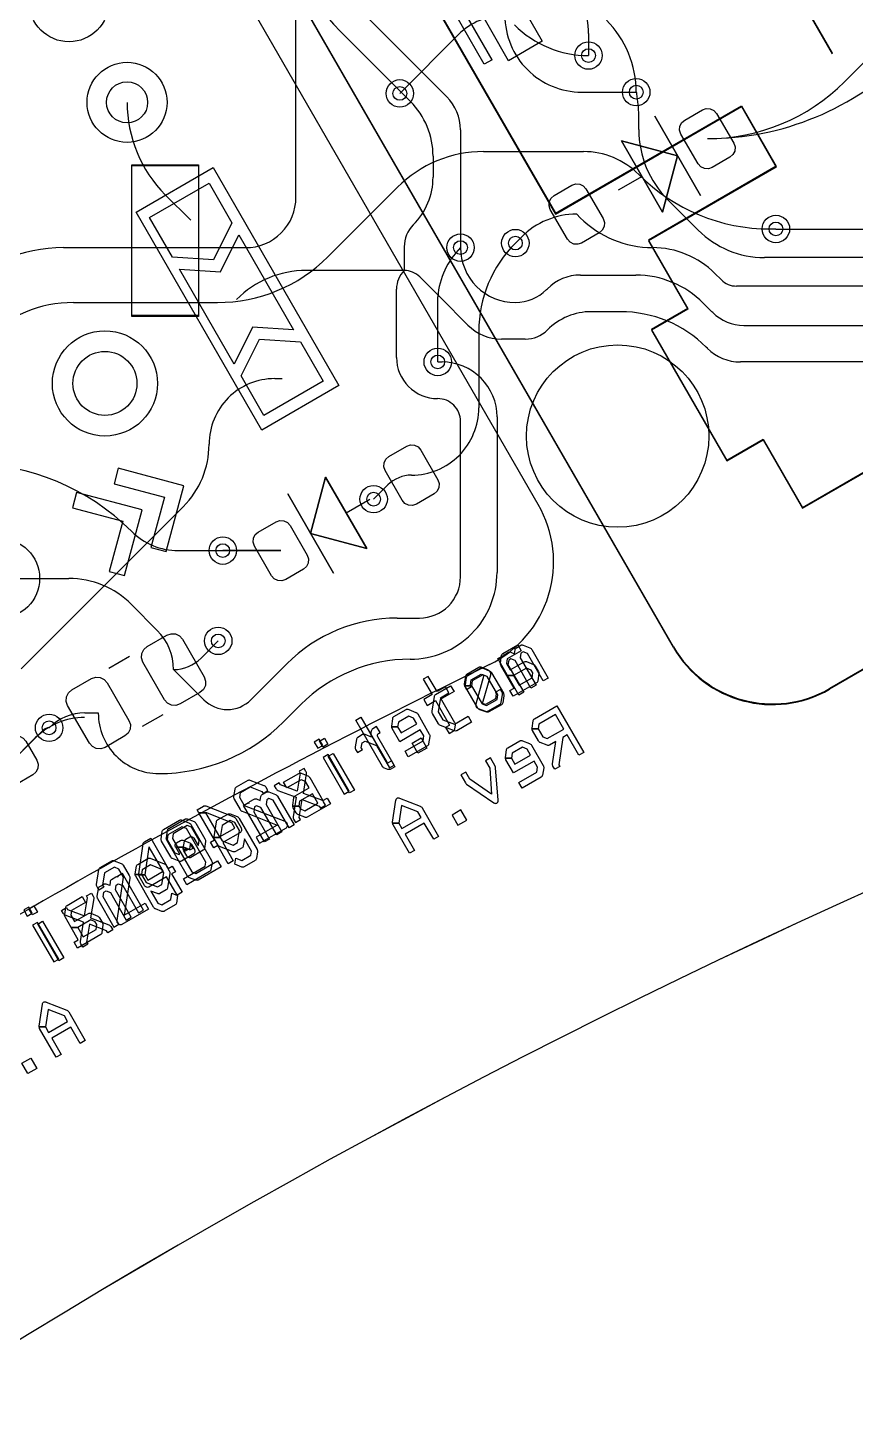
# Model space of a CAD drawing. Header units: millimetres. Extents: x -220 to 263, y -14 to 135.
# Drawn here: x 48.75 to 66.86, y -11.8 to 18.31 of the extents above; entities that cross this region are included whole.
import ezdxf

# ---------------------------------------------------------------- set-up
doc = ezdxf.new("R2010")
doc.units = ezdxf.units.MM
doc.layers.get('0').update_dxf_attribs({"color": 96, "lineweight": 25, "true_color": 0x008000})
for name, color, linetype, lineweight, true_color in [('livello 10', 6, 'Continuous', 25, 0xff00ff), ('livello 11', 30, 'Continuous', 25, 0xff7f00), ('livello 7', 6, 'Continuous', 25, 0xff00ff), ('livello 8', 18, 'Continuous', 25, 0x000000), ('livello 9', 18, 'Continuous', 25, 0x000000)]:
    doc.layers.add(name, color=color, linetype=linetype, lineweight=lineweight, true_color=true_color)

msp = doc.modelspace()

# ---------------------------------------------------------------- linework, layer by layer
msp.add_arc((135.898, -152.987), 167.216, 80.73541, 122.39677)
at = {"layer": 'livello 10'}
msp.add_line((59.925, 7.88), (46.317, 31.449), dxfattribs=at)
at = {"layer": 'livello 10', "color": 6, "true_color": 0xff00ff, "flags": 128}
for points in [[(53.298, 26.374), (60.298, 14.25)], [(60.298, 14.25), (64.367, 16.599)], [(64.367, 16.599), (65.13, 15.279)], [(65.13, 15.279), (62.332, 13.664)], [(62.332, 13.664), (63.194, 12.171)], [(63.194, 12.171), (62.398, 11.711)], [(62.398, 11.711), (64.049, 8.852)], [(65.707, 7.818), (68.505, 9.433)], [(64.049, 8.852), (64.845, 9.312)], [(64.845, 9.312), (65.707, 7.818)]]:
    msp.add_lwpolyline(points, dxfattribs=at)
at = {"layer": 'livello 10'}
for centre, radius, start, end in [((135.898, -152.987), 167.216, 80.73541, 122.39677), ((57.759, 6.63), 2.5, 296.0837, 30), ((135.898, -152.987), 175.216, 116.08369, 122.16874)]:
    msp.add_arc(centre, radius, start, end, dxfattribs=at)
at = {"layer": 'livello 11', "color": 250, "true_color": 0x3d3d3d, "flags": 128}
for points in [[(62.882, 4.757), (46.358, 33.378)], [(66.36, 17.733), (59.36, 29.857)], [(53.298, 26.357), (60.298, 14.233)], [(60.298, 14.233), (64.367, 16.583)], [(64.367, 16.583), (65.13, 15.262)], [(51.03, 15.295), (52.49, 15.295)], [(51.03, 11.995), (51.03, 15.295)], [(52.49, 15.295), (52.49, 11.995)], [(65.13, 15.262), (62.333, 13.647)], [(62.333, 13.647), (63.195, 12.154)], [(63.195, 12.154), (62.398, 11.694)], [(52.49, 11.995), (51.03, 11.995)], [(62.398, 11.694), (64.049, 8.836)], [(78.421, 10.842), (66.297, 3.842)], [(65.707, 7.801), (68.505, 9.416)], [(64.049, 8.836), (64.845, 9.295)], [(64.845, 9.295), (65.707, 7.801)]]:
    msp.add_lwpolyline(points, dxfattribs=at)
at = {"layer": 'livello 11', "color": 250, "true_color": 0x2f2d31, "flags": 128}
for points in [[(53.298, 26.374), (60.298, 14.25)], [(60.298, 14.25), (64.367, 16.599)], [(64.367, 16.599), (65.13, 15.279)], [(65.13, 15.279), (62.333, 13.664)], [(62.333, 13.664), (63.195, 12.171)], [(63.195, 12.171), (62.398, 11.711)], [(62.398, 11.711), (64.049, 8.852)], [(65.707, 7.818), (68.505, 9.433)], [(64.049, 8.852), (64.845, 9.312)], [(64.845, 9.312), (65.707, 7.818)]]:
    msp.add_lwpolyline(points, dxfattribs=at)
at = {"layer": 'livello 11', "color": 168, "true_color": 0x0d115e, "flags": 128}
for points in [[(58.743, 17.509), (58.068, 18.678)], [(58.916, 17.609), (58.241, 18.778)], [(58.916, 17.609), (58.743, 17.509)], [(63.473, 14.641), (62.473, 16.373)], [(62.973, 15.507), (61.744, 15.837)], [(61.744, 15.837), (62.644, 14.278)], [(62.644, 14.278), (62.973, 15.507)], [(51.125, 14.273), (52.814, 15.248)], [(52.814, 15.248), (55.564, 10.485)], [(62.194, 15.057), (61.674, 14.757)], [(53.875, 9.51), (51.125, 14.273)], [(55.564, 10.485), (53.875, 9.51)], [(50.644, 8.335), (51.744, 8.044), (51.446, 6.945), (51.785, 6.855), (52.169, 8.29), (50.735, 8.674), (50.644, 8.335)], [(55.273, 8.478), (54.943, 7.249)], [(56.173, 6.919), (55.273, 8.478)], [(49.734, 7.81), (50.834, 7.519), (50.537, 6.42), (50.875, 6.33), (51.26, 7.764), (49.825, 8.148), (49.734, 7.81)], [(54.443, 8.115), (55.443, 6.383)], [(55.723, 7.699), (56.242, 7.999)], [(54.943, 7.249), (56.173, 6.919)], [(50.529, 4.305), (50.981, 4.566)], [(59.529, 4.531), (59.875, 3.933), (59.764, 3.869), (59.418, 4.468), (59.324, 4.506), (59.28, 4.481), (59.261, 4.374), (59.606, 3.778), (59.497, 3.715), (59.036, 4.514), (59.146, 4.577), (59.155, 4.555), (59.152, 4.556), (59.156, 4.571), (59.164, 4.585), (59.174, 4.596), (59.178, 4.598), (59.271, 4.652), (59.285, 4.657), (59.299, 4.66), (59.315, 4.658), (59.323, 4.655), (59.404, 4.62), (59.418, 4.707), (59.422, 4.723), (59.43, 4.737), (59.441, 4.747), (59.445, 4.75), (59.54, 4.805), (59.555, 4.811), (59.571, 4.812), (59.586, 4.809), (59.591, 4.807), (59.74, 4.749), (59.754, 4.743), (59.767, 4.733), (59.777, 4.721), (59.782, 4.714), (60.144, 4.088), (60.033, 4.024), (59.687, 4.625), (59.592, 4.661), (59.544, 4.634), (59.529, 4.531)], [(58.706, 4.307), (58.716, 4.304), (58.864, 4.236), (58.877, 4.23), (58.89, 4.22), (58.9, 4.208), (58.903, 4.204), (59.161, 3.756), (59.167, 3.742), (59.171, 3.727), (59.172, 3.71), (59.171, 3.702), (59.147, 3.545), (59.144, 3.53), (59.135, 3.518), (59.123, 3.509), (59.118, 3.505), (58.842, 3.346), (58.827, 3.34), (58.811, 3.339), (58.796, 3.341), (58.643, 3.395), (58.628, 3.401), (58.616, 3.411), (58.607, 3.423), (58.601, 3.432), (58.34, 3.884), (58.335, 3.898), (58.332, 3.913), (58.332, 3.919), (58.465, 3.919), (58.695, 3.521), (58.793, 3.484), (59.023, 3.617), (59.038, 3.719), (58.807, 4.118), (58.711, 4.16), (58.48, 4.027), (58.465, 3.919), (58.332, 3.919), (58.332, 3.928), (58.332, 3.936), (58.355, 4.103), (58.36, 4.118), (58.368, 4.13), (58.38, 4.14), (58.383, 4.142), (58.662, 4.303), (58.676, 4.308), (58.691, 4.31), (58.706, 4.307)], [(58.007, 3.92), (58.081, 3.791), (57.775, 3.615), (57.734, 3.346), (57.834, 3.173), (58.092, 3.077), (58.394, 3.251), (58.466, 3.125), (58.142, 2.937), (58.127, 2.931), (58.112, 2.929), (58.096, 2.932), (58.093, 2.933), (57.782, 3.049), (57.769, 3.057), (57.757, 3.066), (57.747, 3.077), (57.742, 3.085), (57.612, 3.31), (57.606, 3.324), (57.601, 3.339), (57.6, 3.354), (57.601, 3.364), (57.652, 3.687), (57.655, 3.702), (57.662, 3.716), (57.673, 3.726), (57.677, 3.729), (58.007, 3.92)], [(51.264, 3.032), (51.716, 3.293)], [(56.608, 2.245), (56.633, 2.235), (56.71, 2.279), (56.785, 2.149), (56.685, 2.091), (56.671, 2.085), (56.656, 2.085), (56.64, 2.088), (56.635, 2.089), (56.557, 2.12), (56.542, 2.126), (56.53, 2.136), (56.52, 2.148), (56.515, 2.155), (55.93, 3.169), (56.039, 3.232), (56.608, 2.245)], [(55.135, 2.71), (55.245, 2.773), (55.321, 2.641), (55.212, 2.578), (55.135, 2.71)], [(57.164, 2.667), (57.36, 2.78), (57.488, 2.557), (57.293, 2.444), (57.164, 2.667)], [(55.328, 2.376), (55.438, 2.439), (55.901, 1.638), (55.791, 1.575), (55.328, 2.376)], [(54.727, 2.009), (54.735, 2.005), (54.885, 1.946), (54.899, 1.939), (54.912, 1.929), (54.921, 1.916), (54.924, 1.912), (55.213, 1.412), (55.304, 1.464), (55.377, 1.338), (54.869, 1.045), (54.855, 1.039), (54.839, 1.037), (54.824, 1.041), (54.818, 1.043), (54.667, 1.107), (54.654, 1.113), (54.642, 1.122), (54.632, 1.135), (54.626, 1.143), (54.563, 1.253), (54.556, 1.267), (54.553, 1.282), (54.552, 1.289), (54.685, 1.289), (54.72, 1.228), (54.821, 1.185), (55.104, 1.349), (54.983, 1.559), (54.7, 1.396), (54.685, 1.289), (54.552, 1.289), (54.552, 1.298), (54.552, 1.305), (54.575, 1.468), (54.579, 1.482), (54.588, 1.495), (54.6, 1.506), (54.604, 1.509), (54.91, 1.685), (54.83, 1.823), (54.735, 1.862), (54.427, 1.684), (54.353, 1.812), (54.683, 2.003), (54.698, 2.009), (54.713, 2.011), (54.727, 2.009)], [(53.968, 1.321), (54.313, 0.722), (54.203, 0.658), (53.857, 1.257), (53.762, 1.295), (53.718, 1.27), (53.7, 1.163), (54.045, 0.567), (53.936, 0.504), (53.475, 1.303), (53.585, 1.366), (53.594, 1.345), (53.591, 1.345), (53.595, 1.361), (53.602, 1.375), (53.613, 1.385), (53.617, 1.387), (53.709, 1.441), (53.723, 1.447), (53.738, 1.449), (53.753, 1.447), (53.762, 1.444), (53.843, 1.409), (53.857, 1.496), (53.861, 1.512), (53.869, 1.526), (53.88, 1.537), (53.884, 1.539), (53.979, 1.594), (53.994, 1.6), (54.009, 1.601), (54.025, 1.598), (54.03, 1.596), (54.179, 1.538), (54.193, 1.532), (54.206, 1.522), (54.216, 1.511), (54.221, 1.503), (54.582, 0.877), (54.472, 0.814), (54.125, 1.414), (54.031, 1.451), (53.983, 1.423), (53.968, 1.321)], [(52.239, 1.01), (52.246, 1.008), (52.393, 0.951), (52.407, 0.944), (52.419, 0.934), (52.429, 0.921), (52.433, 0.915), (52.633, 0.569), (52.639, 0.556), (52.644, 0.541), (52.645, 0.526), (52.644, 0.516), (52.62, 0.364), (52.617, 0.349), (52.609, 0.334), (52.597, 0.323), (52.593, 0.321), (52.324, 0.166), (52.31, 0.16), (52.295, 0.159), (52.28, 0.162), (52.275, 0.163), (52.261, 0.171), (52.248, 0.18), (52.238, 0.192), (52.233, 0.2), (52.171, 0.308), (52.164, 0.321), (52.16, 0.336), (52.159, 0.345), (52.295, 0.345), (52.304, 0.328), (52.371, 0.366), (52.319, 0.455), (52.311, 0.451), (52.295, 0.345), (52.159, 0.345), (52.158, 0.351), (52.159, 0.361), (52.184, 0.523), (52.189, 0.538), (52.198, 0.55), (52.211, 0.56), (52.216, 0.564), (52.301, 0.613), (52.316, 0.619), (52.331, 0.621), (52.347, 0.619), (52.35, 0.618), (52.364, 0.612), (52.376, 0.603), (52.387, 0.591), (52.392, 0.583), (52.481, 0.429), (52.494, 0.437), (52.508, 0.534), (52.339, 0.826), (52.247, 0.862), (51.94, 0.684), (51.923, 0.581), (52.346, -0.152), (52.433, -0.186), (52.909, 0.089), (52.984, -0.04), (52.485, -0.329), (52.471, -0.335), (52.456, -0.337), (52.441, -0.335), (52.432, -0.332), (52.293, -0.279), (52.279, -0.272), (52.267, -0.262), (52.257, -0.249), (52.253, -0.242), (51.799, 0.543), (51.792, 0.557), (51.788, 0.572), (51.787, 0.587), (51.788, 0.596), (51.813, 0.757), (51.817, 0.773), (51.824, 0.786), (51.835, 0.796), (51.842, 0.801), (52.194, 1.005), (52.208, 1.01), (52.224, 1.012), (52.239, 1.01)], [(53.179, 1.119), (53.184, 1.117), (53.339, 1.057), (53.353, 1.05), (53.365, 1.041), (53.375, 1.029), (53.38, 1.02), (53.772, 0.342), (53.778, 0.329), (53.783, 0.314), (53.784, 0.299), (53.783, 0.289), (53.759, 0.139), (53.756, 0.124), (53.748, 0.11), (53.737, 0.1), (53.731, 0.096), (53.492, -0.042), (53.478, -0.048), (53.463, -0.049), (53.447, -0.046), (53.442, -0.044), (53.286, 0.016), (53.308, 0.152), (53.44, 0.101), (53.634, 0.213), (53.648, 0.305), (53.496, 0.569), (53.472, 0.417), (53.469, 0.402), (53.462, 0.388), (53.451, 0.378), (53.444, 0.374), (53.303, 0.292), (53.289, 0.286), (53.273, 0.285), (53.258, 0.288), (53.253, 0.29), (52.954, 0.405), (52.94, 0.411), (52.928, 0.421), (52.918, 0.432), (52.913, 0.441), (52.842, 0.564), (52.836, 0.577), (52.832, 0.592), (52.831, 0.601), (52.966, 0.601), (53.007, 0.529), (53.251, 0.436), (53.346, 0.49), (53.389, 0.754), (53.286, 0.932), (53.186, 0.97), (53.007, 0.867), (52.966, 0.601), (52.831, 0.601), (52.83, 0.607), (52.831, 0.617), (52.882, 0.942), (52.885, 0.958), (52.893, 0.971), (52.905, 0.981), (52.91, 0.984), (53.133, 1.113), (53.147, 1.119), (53.163, 1.121), (53.179, 1.119)], [(51.829, -0.074), (51.916, -0.024), (51.986, -0.147), (51.9, -0.197), (52.131, -0.597), (52.022, -0.66), (51.791, -0.259), (51.405, -0.482), (51.391, -0.488), (51.375, -0.489), (51.36, -0.487), (51.355, -0.485), (51.34, -0.478), (51.328, -0.468), (51.318, -0.456), (51.313, -0.449), (51.195, -0.244), (51.188, -0.23), (51.184, -0.214), (51.184, -0.214), (51.318, -0.214), (51.385, -0.33), (51.72, -0.137), (51.415, 0.391), (51.408, 0.387), (51.318, -0.214), (51.184, -0.214), (51.184, -0.199), (51.185, -0.19), (51.282, 0.46), (51.284, 0.475), (51.292, 0.489), (51.304, 0.5), (51.31, 0.504), (51.449, 0.584), (51.829, -0.074)], [(50.419, -0.486), (50.311, -0.548), (50.271, -0.48), (50.265, -0.466), (50.261, -0.451), (50.261, -0.435), (50.262, -0.426), (50.312, -0.099), (50.316, -0.084), (50.324, -0.07), (50.335, -0.059), (50.339, -0.056), (50.597, 0.092), (50.612, 0.098), (50.628, 0.099), (50.642, 0.096), (50.648, 0.094), (50.802, 0.035), (50.816, 0.028), (50.828, 0.019), (50.838, 0.007), (50.843, -0.001), (50.976, -0.231), (50.983, -0.246), (50.987, -0.261), (50.988, -0.276), (50.987, -0.285), (50.867, -1.097), (51.324, -0.833), (51.399, -0.964), (50.813, -1.302), (50.799, -1.307), (50.783, -1.309), (50.768, -1.306), (50.762, -1.304), (50.749, -1.297), (50.737, -1.288), (50.727, -1.276), (50.722, -1.268), (50.715, -1.255), (50.711, -1.24), (50.71, -1.225), (50.711, -1.214), (50.854, -0.268), (50.751, -0.088), (50.651, -0.05), (50.437, -0.174), (50.394, -0.443), (50.419, -0.486)], [(48.78, -0.959), (48.889, -0.896), (48.966, -1.028), (48.856, -1.091), (48.78, -0.959)], [(50.108, -1.297), (50.044, -1.69), (50.068, -1.732), (49.959, -1.795), (49.92, -1.726), (49.913, -1.713), (49.909, -1.698), (49.908, -1.683), (49.909, -1.672), (49.978, -1.249), (49.575, -1.095), (49.562, -1.088), (49.549, -1.078), (49.54, -1.067), (49.533, -1.057), (49.496, -0.992), (49.605, -0.929), (49.629, -0.972), (50, -1.11), (50.066, -0.72), (50.041, -0.677), (50.15, -0.614), (50.188, -0.679), (50.194, -0.693), (50.199, -0.709), (50.2, -0.724), (50.199, -0.735), (50.129, -1.159), (50.532, -1.312), (50.546, -1.319), (50.559, -1.329), (50.569, -1.34), (50.574, -1.348), (50.614, -1.417), (50.505, -1.48), (50.481, -1.438), (50.108, -1.297)], [(48.973, -1.294), (49.082, -1.231), (49.545, -2.031), (49.435, -2.095), (48.973, -1.294)], [(49.149, -2.994), (49.157, -2.997), (49.614, -3.177), (49.628, -3.184), (49.639, -3.194), (49.65, -3.207), (49.654, -3.213), (50.014, -3.838), (49.906, -3.9), (49.7, -3.544), (49.281, -3.786), (49.486, -4.143), (49.378, -4.205), (49.016, -3.577), (49.01, -3.564), (49.007, -3.548), (49.007, -3.541), (49.141, -3.541), (49.211, -3.663), (49.629, -3.421), (49.56, -3.302), (49.199, -3.162), (49.141, -3.541), (49.007, -3.541), (49.007, -3.531), (49.007, -3.525), (49.078, -3.043), (49.082, -3.028), (49.089, -3.014), (49.1, -3.003), (49.103, -3.001), (49.118, -2.994), (49.133, -2.992), (49.149, -2.994)], [(48.63, -4.337), (48.826, -4.224), (48.955, -4.447), (48.759, -4.56), (48.63, -4.337)]]:
    msp.add_lwpolyline(points, dxfattribs=at)
at = {"layer": 'livello 11', "color": 139, "true_color": 0x174d58, "flags": 128}
for points in [[(62.473, 16.373), (63.473, 14.641)], [(62.644, 14.278), (61.744, 15.837)], [(61.744, 15.837), (62.973, 15.507)], [(62.973, 15.507), (62.644, 14.278)], [(62.194, 15.057), (61.674, 14.757)], [(50.644, 8.335), (51.744, 8.044), (51.446, 6.945), (51.785, 6.855), (52.169, 8.29), (50.735, 8.674), (50.644, 8.335)], [(54.943, 7.249), (55.273, 8.478)], [(55.273, 8.478), (56.173, 6.919)], [(49.734, 7.81), (50.834, 7.519), (50.537, 6.42), (50.875, 6.33), (51.26, 7.764), (49.825, 8.148), (49.734, 7.81)], [(55.443, 6.383), (54.443, 8.115)], [(55.723, 7.699), (56.242, 7.999)], [(56.173, 6.919), (54.943, 7.249)], [(50.529, 4.305), (50.981, 4.566)], [(59.553, 4.684), (59.246, 4.506), (59.231, 4.404), (59.311, 4.266), (59.617, 4.443), (59.621, 4.445), (59.637, 4.45), (59.653, 4.451), (59.667, 4.447), (59.819, 4.386), (59.826, 4.382), (59.839, 4.373), (59.85, 4.363), (59.859, 4.35), (59.923, 4.24), (59.927, 4.232), (59.933, 4.216), (59.935, 4.202), (59.934, 4.187), (59.913, 4.025), (59.912, 4.018), (59.908, 4.004), (59.898, 3.991), (59.886, 3.981), (59.378, 3.688), (59.305, 3.815), (59.396, 3.867), (59.239, 4.14), (59.384, 4.14), (59.505, 3.93), (59.789, 4.094), (59.802, 4.202), (59.767, 4.263), (59.666, 4.303), (59.384, 4.14), (59.239, 4.14), (59.108, 4.367), (59.105, 4.371), (59.099, 4.386), (59.097, 4.402), (59.098, 4.418), (59.121, 4.578), (59.122, 4.586), (59.127, 4.6), (59.136, 4.612), (59.149, 4.621), (59.479, 4.812), (59.553, 4.684)], [(58.442, 3.941), (58.459, 4.049), (58.676, 4.175), (58.736, 4.151), (58.559, 3.519), (58.556, 3.504), (58.557, 3.489), (58.56, 3.474), (58.567, 3.46), (58.576, 3.446), (58.586, 3.435), (58.599, 3.426), (58.611, 3.421), (58.769, 3.361), (58.785, 3.357), (58.801, 3.357), (58.816, 3.361), (58.82, 3.363), (59.087, 3.517), (59.099, 3.527), (59.108, 3.54), (59.113, 3.555), (59.114, 3.56), (59.142, 3.723), (59.143, 3.738), (59.141, 3.754), (59.135, 3.769), (59.13, 3.778), (59.095, 3.839), (58.986, 3.777), (59.006, 3.742), (58.989, 3.634), (58.767, 3.506), (58.707, 3.53), (58.883, 4.159), (58.885, 4.174), (58.884, 4.19), (58.88, 4.206), (58.875, 4.217), (58.871, 4.224), (58.863, 4.237), (58.851, 4.248), (58.838, 4.256), (58.833, 4.258), (58.678, 4.322), (58.662, 4.326), (58.648, 4.326), (58.632, 4.322), (58.626, 4.319), (58.361, 4.166), (58.349, 4.156), (58.34, 4.144), (58.335, 4.129), (58.334, 4.124), (58.306, 3.959), (58.305, 3.943), (58.307, 3.928), (58.312, 3.913), (58.316, 3.905), (58.356, 3.836), (58.466, 3.9), (58.442, 3.941)], [(57.977, 3.075), (57.974, 3.048), (57.897, 3.004), (57.972, 2.874), (58.072, 2.932), (58.084, 2.941), (58.093, 2.954), (58.097, 2.969), (58.099, 2.974), (58.111, 3.057), (58.113, 3.073), (58.111, 3.088), (58.106, 3.103), (58.102, 3.111), (57.786, 3.658), (57.969, 3.764), (57.892, 3.896), (57.71, 3.79), (57.516, 4.124), (57.408, 4.062), (57.601, 3.727), (57.419, 3.622), (57.495, 3.49), (57.677, 3.595), (57.977, 3.075)], [(57.074, 3.404), (57.089, 3.399), (57.245, 3.336), (57.252, 3.332), (57.265, 3.324), (57.277, 3.315), (57.286, 3.303), (57.541, 2.861), (57.546, 2.851), (57.552, 2.838), (57.555, 2.823), (57.554, 2.808), (57.525, 2.646), (57.524, 2.641), (57.52, 2.627), (57.511, 2.614), (57.499, 2.606), (57.081, 2.364), (57.01, 2.487), (57.405, 2.715), (57.42, 2.824), (57.344, 2.955), (56.895, 2.696), (56.728, 2.983), (56.726, 2.988), (56.72, 3.003), (56.718, 3.019), (56.848, 3.019), (56.922, 2.89), (57.265, 3.088), (57.192, 3.214), (57.089, 3.256), (56.864, 3.126), (56.848, 3.019), (56.718, 3.019), (56.718, 3.019), (56.719, 3.035), (56.74, 3.198), (56.741, 3.208), (56.746, 3.224), (56.754, 3.236), (56.766, 3.245), (57.034, 3.4), (57.043, 3.404), (57.059, 3.406), (57.074, 3.404)], [(60.922, 2.46), (60.814, 2.398), (60.557, 2.843), (60.464, 2.79), (60.374, 2.187), (60.393, 2.154), (60.286, 2.093), (60.246, 2.161), (60.242, 2.169), (60.237, 2.184), (60.235, 2.2), (60.236, 2.215), (60.311, 2.701), (60.17, 2.62), (60.166, 2.618), (60.151, 2.614), (60.135, 2.614), (60.119, 2.618), (59.968, 2.677), (59.959, 2.682), (59.947, 2.69), (59.936, 2.701), (59.928, 2.713), (59.798, 2.938), (59.794, 2.946), (59.788, 2.961), (59.787, 2.974), (59.923, 2.974), (60.022, 2.802), (60.119, 2.764), (60.481, 2.973), (60.3, 3.287), (59.939, 3.079), (59.923, 2.974), (59.787, 2.974), (59.786, 2.976), (59.787, 2.991), (59.814, 3.153), (59.815, 3.159), (59.82, 3.173), (59.829, 3.186), (59.841, 3.196), (60.333, 3.48), (60.922, 2.46)], [(51.264, 3.032), (51.716, 3.293)], [(56.385, 2.61), (56.667, 2.123), (56.774, 2.185), (56.415, 2.805), (56.41, 2.819), (56.408, 2.834), (56.408, 2.846), (56.414, 2.86), (56.424, 2.872), (56.426, 2.873), (56.463, 2.894), (56.386, 3.026), (56.304, 2.979), (56.291, 2.968), (56.282, 2.954), (56.274, 2.939), (56.269, 2.924), (56.264, 2.907), (56.263, 2.904), (56.261, 2.889), (56.259, 2.871), (56.259, 2.855), (56.261, 2.838), (56.265, 2.823), (56.271, 2.808), (56.276, 2.8), (56.279, 2.794), (56.134, 2.851), (56.119, 2.855), (56.104, 2.856), (56.089, 2.854), (56.082, 2.851), (55.974, 2.788), (55.962, 2.779), (55.952, 2.766), (55.948, 2.752), (55.947, 2.745), (55.918, 2.58), (55.917, 2.564), (55.919, 2.549), (55.924, 2.535), (55.929, 2.524), (55.967, 2.459), (56.076, 2.522), (56.053, 2.561), (56.073, 2.669), (56.134, 2.705), (56.385, 2.61)], [(55.133, 2.748), (55.023, 2.685), (55.1, 2.553), (55.209, 2.616), (55.133, 2.748)], [(59.563, 2.721), (59.578, 2.717), (59.734, 2.653), (59.741, 2.649), (59.754, 2.642), (59.766, 2.632), (59.775, 2.62), (60.03, 2.178), (60.035, 2.169), (60.041, 2.155), (60.044, 2.141), (60.043, 2.125), (60.014, 1.963), (60.013, 1.958), (60.009, 1.944), (59.999, 1.932), (59.988, 1.923), (59.57, 1.682), (59.499, 1.804), (59.894, 2.032), (59.909, 2.142), (59.833, 2.273), (59.384, 2.013), (59.217, 2.301), (59.215, 2.305), (59.209, 2.32), (59.206, 2.336), (59.337, 2.336), (59.411, 2.207), (59.754, 2.405), (59.681, 2.532), (59.578, 2.573), (59.353, 2.443), (59.337, 2.336), (59.206, 2.336), (59.206, 2.336), (59.208, 2.352), (59.229, 2.515), (59.23, 2.525), (59.235, 2.541), (59.243, 2.553), (59.255, 2.563), (59.523, 2.717), (59.532, 2.721), (59.548, 2.723), (59.563, 2.721)], [(55.326, 2.414), (55.216, 2.351), (55.679, 1.55), (55.788, 1.613), (55.326, 2.414)], [(54.761, 1.429), (55.134, 1.288), (55.158, 1.246), (55.266, 1.309), (55.227, 1.378), (55.218, 1.39), (55.208, 1.401), (55.195, 1.41), (55.186, 1.414), (54.785, 1.566), (54.853, 1.992), (54.853, 2.007), (54.851, 2.022), (54.846, 2.036), (54.841, 2.047), (54.803, 2.112), (54.694, 2.049), (54.719, 2.006), (54.653, 1.616), (54.282, 1.754), (54.257, 1.797), (54.149, 1.734), (54.186, 1.669), (54.195, 1.656), (54.206, 1.645), (54.219, 1.636), (54.229, 1.632), (54.631, 1.48), (54.562, 1.054), (54.561, 1.039), (54.563, 1.023), (54.568, 1.008), (54.572, 1), (54.612, 0.931), (54.721, 0.994), (54.697, 1.036), (54.761, 1.429)], [(58.861, 2.117), (58.904, 1.552), (58.428, 1.875), (58.338, 2.031), (58.229, 1.968), (58.329, 1.795), (58.338, 1.783), (58.348, 1.772), (58.354, 1.767), (58.95, 1.361), (58.964, 1.353), (58.979, 1.349), (58.995, 1.348), (59.011, 1.352), (59.017, 1.355), (59.029, 1.364), (59.039, 1.377), (59.044, 1.392), (59.046, 1.408), (59.045, 1.416), (58.991, 2.128), (58.988, 2.143), (58.983, 2.157), (58.98, 2.163), (58.876, 2.342), (58.768, 2.279), (58.861, 2.117)], [(53.903, 1.565), (54.011, 1.628), (53.972, 1.696), (53.963, 1.709), (53.952, 1.72), (53.938, 1.728), (53.93, 1.732), (53.622, 1.851), (53.606, 1.856), (53.59, 1.856), (53.576, 1.851), (53.571, 1.849), (53.314, 1.701), (53.301, 1.69), (53.292, 1.677), (53.287, 1.663), (53.286, 1.658), (53.26, 1.494), (53.26, 1.479), (53.262, 1.464), (53.267, 1.449), (53.271, 1.44), (53.404, 1.21), (53.413, 1.197), (53.424, 1.186), (53.437, 1.178), (53.445, 1.174), (54.209, 0.872), (53.752, 0.608), (53.827, 0.478), (54.413, 0.816), (54.425, 0.826), (54.434, 0.839), (54.439, 0.854), (54.44, 0.859), (54.441, 0.874), (54.438, 0.889), (54.433, 0.904), (54.429, 0.912), (54.421, 0.925), (54.41, 0.936), (54.397, 0.944), (54.388, 0.949), (53.496, 1.297), (53.393, 1.477), (53.41, 1.583), (53.624, 1.706), (53.878, 1.608), (53.903, 1.565)], [(52.639, 1.296), (52.653, 1.291), (53.264, 1.05), (53.272, 1.047), (53.285, 1.038), (53.297, 1.028), (53.306, 1.015), (53.424, 0.81), (53.428, 0.802), (53.433, 0.787), (53.435, 0.772), (53.434, 0.755), (53.434, 0.75), (53.428, 0.736), (53.419, 0.723), (53.407, 0.713), (53.021, 0.49), (53.252, 0.09), (53.143, 0.028), (52.912, 0.428), (52.826, 0.378), (52.755, 0.5), (52.841, 0.55), (52.5, 1.141), (52.645, 1.141), (52.95, 0.613), (53.285, 0.807), (53.219, 0.923), (52.653, 1.145), (52.645, 1.141), (52.5, 1.141), (52.461, 1.208), (52.6, 1.289), (52.607, 1.292), (52.622, 1.297), (52.639, 1.296)], [(56.874, 1.469), (56.889, 1.464), (57.342, 1.285), (57.348, 1.282), (57.362, 1.273), (57.374, 1.263), (57.383, 1.251), (57.745, 0.623), (57.637, 0.561), (57.431, 0.917), (57.012, 0.675), (57.218, 0.319), (57.109, 0.256), (56.749, 0.88), (56.745, 0.887), (56.739, 0.903), (56.736, 0.918), (56.736, 0.918), (56.872, 0.918), (56.941, 0.798), (57.36, 1.039), (57.289, 1.161), (56.931, 1.3), (56.872, 0.918), (56.736, 0.918), (56.737, 0.933), (56.81, 1.419), (56.812, 1.428), (56.817, 1.442), (56.827, 1.454), (56.84, 1.463), (56.844, 1.465), (56.859, 1.47), (56.874, 1.469)], [(58.233, 1.205), (58.038, 1.092), (58.166, 0.869), (58.362, 0.982), (58.233, 1.205)], [(52.114, 0.984), (52.13, 0.98), (52.281, 0.921), (52.29, 0.917), (52.302, 0.909), (52.313, 0.898), (52.322, 0.885), (52.775, 0.099), (52.779, 0.092), (52.785, 0.077), (52.788, 0.062), (52.787, 0.046), (52.764, -0.101), (52.761, -0.11), (52.755, -0.124), (52.746, -0.136), (52.734, -0.145), (52.235, -0.434), (52.16, -0.304), (52.637, -0.029), (52.65, 0.063), (52.227, 0.797), (52.129, 0.833), (51.822, 0.656), (51.807, 0.559), (51.976, 0.266), (52.066, 0.23), (52.08, 0.238), (51.992, 0.39), (52.138, 0.39), (52.19, 0.301), (52.256, 0.339), (52.246, 0.357), (52.146, 0.395), (52.138, 0.39), (51.992, 0.39), (51.991, 0.392), (51.987, 0.4), (51.982, 0.415), (51.98, 0.429), (51.982, 0.445), (51.983, 0.448), (51.989, 0.463), (51.998, 0.475), (52.01, 0.485), (52.096, 0.534), (52.101, 0.537), (52.116, 0.543), (52.132, 0.544), (52.146, 0.541), (52.3, 0.482), (52.309, 0.477), (52.321, 0.469), (52.332, 0.458), (52.34, 0.445), (52.403, 0.337), (52.407, 0.329), (52.412, 0.314), (52.414, 0.299), (52.413, 0.283), (52.412, 0.278), (52.407, 0.263), (52.398, 0.251), (52.386, 0.241), (52.117, 0.086), (52.113, 0.084), (52.098, 0.079), (52.082, 0.079), (52.067, 0.084), (51.922, 0.139), (51.914, 0.143), (51.902, 0.152), (51.891, 0.163), (51.883, 0.176), (51.683, 0.522), (51.68, 0.528), (51.674, 0.543), (51.671, 0.558), (51.671, 0.574), (51.696, 0.73), (51.698, 0.737), (51.703, 0.752), (51.713, 0.765), (51.725, 0.774), (52.077, 0.977), (52.085, 0.981), (52.1, 0.985), (52.114, 0.984)], [(51.435, 0.147), (51.742, 0.028), (51.751, 0.023), (51.764, 0.015), (51.774, 0.004), (51.783, -0.008), (51.853, -0.131), (51.858, -0.14), (51.864, -0.154), (51.866, -0.169), (51.864, -0.185), (51.814, -0.501), (51.813, -0.506), (51.808, -0.521), (51.799, -0.534), (51.787, -0.543), (51.646, -0.625), (51.64, -0.628), (51.625, -0.633), (51.609, -0.632), (51.595, -0.627), (51.452, -0.572), (51.604, -0.836), (51.691, -0.87), (51.885, -0.757), (51.906, -0.617), (52.035, -0.667), (52.009, -0.832), (52.008, -0.837), (52.003, -0.852), (51.994, -0.865), (51.983, -0.874), (51.743, -1.012), (51.737, -1.016), (51.722, -1.02), (51.706, -1.019), (51.692, -1.014), (51.55, -0.96), (51.541, -0.956), (51.529, -0.948), (51.518, -0.936), (51.509, -0.924), (51.118, -0.246), (51.113, -0.237), (51.108, -0.223), (51.106, -0.209), (51.242, -0.209), (51.344, -0.386), (51.594, -0.481), (51.689, -0.427), (51.73, -0.168), (51.689, -0.097), (51.438, 0), (51.258, -0.103), (51.242, -0.209), (51.106, -0.209), (51.105, -0.208), (51.107, -0.192), (51.132, -0.027), (51.133, -0.022), (51.139, -0.007), (51.149, 0.005), (51.162, 0.014), (51.384, 0.143), (51.39, 0.146), (51.405, 0.151), (51.42, 0.152), (51.435, 0.147)], [(50.564, -0.605), (50.91, -1.203), (51.021, -1.139), (50.675, -0.541), (50.689, -0.439), (50.733, -0.414), (50.834, -0.452), (51.179, -1.048), (51.287, -0.986), (50.826, -0.186), (50.717, -0.25), (50.731, -0.268), (50.732, -0.266), (50.716, -0.262), (50.7, -0.261), (50.686, -0.265), (50.682, -0.267), (50.589, -0.321), (50.577, -0.33), (50.568, -0.341), (50.562, -0.356), (50.56, -0.365), (50.55, -0.452), (50.468, -0.421), (50.452, -0.417), (50.436, -0.416), (50.421, -0.421), (50.417, -0.423), (50.322, -0.478), (50.31, -0.488), (50.301, -0.501), (50.296, -0.515), (50.294, -0.521), (50.27, -0.679), (50.269, -0.694), (50.271, -0.71), (50.276, -0.725), (50.28, -0.733), (50.641, -1.359), (50.751, -1.295), (50.405, -0.694), (50.42, -0.595), (50.468, -0.567), (50.564, -0.605)], [(50.02, -0.821), (49.712, -0.998), (49.698, -1.1), (49.777, -1.238), (50.083, -1.061), (50.088, -1.059), (50.103, -1.054), (50.119, -1.054), (50.134, -1.057), (50.286, -1.119), (50.292, -1.122), (50.305, -1.131), (50.316, -1.141), (50.326, -1.154), (50.389, -1.264), (50.394, -1.273), (50.399, -1.288), (50.401, -1.303), (50.4, -1.317), (50.379, -1.479), (50.379, -1.486), (50.374, -1.501), (50.365, -1.514), (50.352, -1.523), (49.845, -1.816), (49.772, -1.69), (49.862, -1.637), (49.705, -1.364), (49.85, -1.364), (49.971, -1.574), (50.255, -1.411), (50.269, -1.302), (50.233, -1.242), (50.133, -1.201), (49.85, -1.364), (49.705, -1.364), (49.574, -1.137), (49.571, -1.133), (49.566, -1.118), (49.563, -1.102), (49.564, -1.086), (49.588, -0.927), (49.589, -0.918), (49.594, -0.904), (49.603, -0.893), (49.616, -0.883), (49.946, -0.692), (50.02, -0.821)], [(48.777, -0.921), (48.667, -0.984), (48.744, -1.117), (48.853, -1.053), (48.777, -0.921)], [(48.97, -1.256), (48.861, -1.319), (49.323, -2.12), (49.433, -2.056), (48.97, -1.256)]]:
    msp.add_lwpolyline(points, dxfattribs=at)
at = {"layer": 'livello 11', "color": 250, "true_color": 0x2f2d31, "flags": 128}
msp.add_lwpolyline([(162.819, 12.048, 0.183811), (46.307, -11.796)], format="xyb", dxfattribs=at)
at = {"layer": 'livello 11', "color": 250, "true_color": 0x3d3d3d, "flags": 128}
msp.add_lwpolyline([(62.882, 4.757, 0.414198), (66.297, 3.842)], format="xyb", dxfattribs=at)
at = {"layer": 'livello 7', "color": 6, "true_color": 0xff00ff, "flags": 128}
for points in [[(62.882, 4.773), (46.358, 33.395)], [(66.36, 17.75), (59.36, 29.874)], [(53.298, 26.374), (60.298, 14.25)], [(60.298, 14.25), (64.367, 16.599)], [(64.367, 16.599), (65.13, 15.279)], [(51.03, 15.312), (52.49, 15.312)], [(51.03, 12.012), (51.03, 15.312)], [(52.49, 15.312), (52.49, 12.012)], [(65.13, 15.279), (62.332, 13.664)], [(62.332, 13.664), (63.194, 12.171)], [(63.194, 12.171), (62.398, 11.711)], [(52.49, 12.012), (51.03, 12.012)], [(62.398, 11.711), (64.049, 8.852)], [(78.421, 10.858), (66.297, 3.858)], [(65.707, 7.818), (68.505, 9.433)], [(64.049, 8.852), (64.845, 9.312)], [(64.845, 9.312), (65.707, 7.818)]]:
    msp.add_lwpolyline(points, dxfattribs=at)
msp.add_lwpolyline([(62.882, 4.773, 0.414198), (66.297, 3.858)], format="xyb", dxfattribs=at)
at = {"layer": 'livello 8', "color": 163, "true_color": 0x4d7fc4, "flags": 128}
for points in [[(54.623, 14.599), (54.623, 21.368)], [(66.626, 17.127), (70.404, 20.905)], [(60.012, 18.011), (59.276, 17.586), (58.526, 18.885), (59.262, 19.31), (60.012, 18.011)], [(58.182, 18.159), (56.896, 16.872)], [(64.2, 15.783), (64.228, 15.7), (64.222, 15.612), (64.183, 15.533), (64.117, 15.475), (63.728, 15.25), (63.645, 15.222), (63.557, 15.228), (63.478, 15.267), (63.42, 15.333), (63.045, 15.982), (63.017, 16.065), (63.023, 16.153), (63.062, 16.232), (63.128, 16.29), (63.517, 16.515), (63.6, 16.543), (63.688, 16.537), (63.767, 16.498), (63.825, 16.432), (64.2, 15.783)], [(58.723, 15.599), (60.915, 15.599)], [(55.323, 13.299), (56.845, 14.821)], [(61.342, 14.133), (61.37, 14.05), (61.364, 13.962), (61.325, 13.883), (61.259, 13.825), (60.87, 13.6), (60.787, 13.572), (60.699, 13.578), (60.62, 13.617), (60.562, 13.683), (60.187, 14.332), (60.159, 14.415), (60.165, 14.503), (60.204, 14.582), (60.27, 14.64), (60.659, 14.865), (60.743, 14.893), (60.83, 14.887), (60.909, 14.848), (60.967, 14.782), (61.342, 14.133)], [(65, 13.907), (65.123, 13.907)], [(59.555, 13.731), (59.423, 13.599)], [(49.537, 13.499), (53.523, 13.499)], [(57.725, 10.999), (57.725, 12.426)], [(49.754, 12.299), (52.908, 12.299)], [(58.623, 11.668), (58.623, 9.995)], [(56.574, 8.624), (56.546, 8.707), (56.552, 8.794), (56.591, 8.873), (56.657, 8.931), (57.046, 9.156), (57.129, 9.184), (57.217, 9.179), (57.296, 9.14), (57.354, 9.074), (57.729, 8.424), (57.757, 8.341), (57.751, 8.253), (57.712, 8.175), (57.646, 8.117), (57.257, 7.892), (57.173, 7.864), (57.086, 7.869), (57.007, 7.908), (56.949, 7.974), (56.574, 8.624)], [(56.633, 8.309), (56.323, 7.999)], [(53.716, 6.974), (53.688, 7.057), (53.694, 7.144), (53.733, 7.223), (53.799, 7.281), (54.188, 7.506), (54.272, 7.534), (54.359, 7.529), (54.438, 7.49), (54.496, 7.424), (54.871, 6.774), (54.899, 6.691), (54.893, 6.603), (54.854, 6.525), (54.788, 6.467), (54.399, 6.242), (54.316, 6.214), (54.228, 6.219), (54.149, 6.258), (54.091, 6.324), (53.716, 6.974)], [(52.049, 6.874), (53.023, 6.874)], [(53.023, 6.874), (54.294, 6.874)], [(48.14, 6.267), (49.652, 6.267)], [(51.023, 5.699), (51.59, 5.131)], [(51.275, 4.435), (51.243, 4.528), (51.25, 4.625), (51.293, 4.713), (51.366, 4.777), (51.799, 5.027), (51.892, 5.058), (51.989, 5.052), (52.076, 5.009), (52.141, 4.935), (52.616, 4.113), (52.647, 4.02), (52.641, 3.923), (52.598, 3.835), (52.524, 3.771), (52.091, 3.521), (51.999, 3.49), (51.902, 3.496), (51.814, 3.539), (51.75, 3.613), (51.275, 4.435)], [(52.547, 4.523), (52.923, 4.899)], [(49.629, 3.485), (49.598, 3.578), (49.604, 3.675), (49.647, 3.763), (49.721, 3.827), (50.154, 4.077), (50.246, 4.108), (50.343, 4.102), (50.431, 4.059), (50.495, 3.985), (50.97, 3.163), (51.002, 3.07), (50.995, 2.973), (50.952, 2.885), (50.879, 2.821), (50.446, 2.571), (50.353, 2.54), (50.256, 2.546), (50.169, 2.589), (50.104, 2.663), (49.629, 3.485)], [(47.807, 2.18), (47.777, 2.267), (47.783, 2.36), (47.824, 2.443), (47.894, 2.504), (48.392, 2.792), (48.48, 2.821), (48.572, 2.815), (48.655, 2.774), (48.716, 2.705), (48.954, 2.293), (48.983, 2.206), (48.977, 2.113), (48.936, 2.03), (48.867, 1.969), (48.369, 1.681), (48.281, 1.652), (48.189, 1.658), (48.105, 1.699), (48.044, 1.768), (47.807, 2.18)], [(48.921, 2.777), (48.38, 2.236)]]:
    msp.add_lwpolyline(points, dxfattribs=at)
for points in [[(59.194, 18.578, 0.198922), (58.182, 18.159)], [(59.402, 18.37, 0.19892), (61.023, 17.699)], [(62.068, 16.899, 0.198912), (61.416, 18.473)], [(63.623, 15.882, 0.198905), (66.626, 17.127)], [(58.723, 15.599, 0.198923), (56.845, 14.821)], [(62.122, 15.099, 0.198912), (60.915, 15.599)], [(62.123, 15.099, 0.198912), (65, 13.907)], [(53.523, 13.499, 0.414214), (54.623, 14.599)], [(60.765, 14.232, 0.198923), (59.555, 13.731)], [(59.423, 13.599, 0.198921), (58.623, 11.668)], [(49.537, 13.499, 0.198912), (47.123, 12.499)], [(52.908, 12.299, 0.19892), (55.323, 13.299)], [(58.223, 13.499, 0.175989), (57.725, 12.426)], [(49.754, 12.299, 0.198903), (47.823, 11.499)], [(57.151, 8.524, 0.414214), (58.623, 9.995)], [(51.022, 7.299, 0.198912), (47.479, 8.767)], [(57.151, 8.524, 0.198918), (56.633, 8.309)], [(51.023, 7.299, 0.198911), (52.049, 6.874)], [(51.022, 5.699, 0.19891), (49.652, 6.267)], [(51.945, 4.274, 0.198908), (51.59, 5.131)], [(51.945, 4.274, 0.198883), (52.547, 4.523)], [(50, 3.224, 0.198912), (48.921, 2.777)]]:
    msp.add_lwpolyline(points, format="xyb", dxfattribs=at)
at = {"layer": 'livello 8', "color": 163, "true_color": 0x4d7fc4}
for centre, radius in [((49.659, 18.875), 0.875), ((49.659, 18.875), 0.875), ((50.929, 16.676), 0.875), ((50.929, 16.676), 0.875), ((50.444, 10.53), 1.15), ((50.444, 10.53), 1.15), ((48.14, 6.267), 0.875)]:
    msp.add_circle(centre, radius, dxfattribs=at)
at = {"layer": 'livello 8', "color": 7, "true_color": 0xececec}
for centre in [(61.023, 17.699), (56.896, 16.872), (62.068, 16.899), (65.123, 13.907), (59.423, 13.599), (58.223, 13.499), (57.725, 10.999), (56.323, 7.999), (53.023, 6.874), (52.923, 4.899), (49.223, 2.999)]:
    msp.add_circle(centre, 0.3, dxfattribs=at)
at = {"layer": 'livello 8', "color": 7}
for centre, radius in [((61.023, 17.699), 0.15), ((50.929, 16.676), 0.45), ((50.929, 16.676), 0.45), ((56.896, 16.872), 0.15), ((62.068, 16.899), 0.15), ((65.123, 13.907), 0.15), ((58.223, 13.499), 0.15), ((59.423, 13.599), 0.15), ((50.444, 10.53), 0.7), ((50.444, 10.53), 0.7), ((57.725, 10.999), 0.15), ((61.661, 9.379), 1.994), ((56.323, 7.999), 0.15), ((53.023, 6.874), 0.15), ((52.923, 4.899), 0.15), ((49.223, 2.999), 0.15)]:
    msp.add_circle(centre, radius, dxfattribs=at)
at = {"layer": 'livello 9', "color": 22, "true_color": 0xc83434, "flags": 128}
for points in [[(54.322, 21.299, 0.198912), (55.595, 18.226)], [(61.023, 18.18, 0.198922), (60.537, 19.353)], [(59.194, 18.578, 0.414214), (60.873, 16.899)], [(63.623, 15.882, 0.198912), (68.001, 17.696)], [(50.929, 16.676, 0.198919), (51.765, 14.656)], [(57.623, 15.499, 0.198911), (57.128, 16.694)], [(58.223, 16.075, 0.198914), (57.923, 16.799)], [(62.122, 16.393, 0.04332), (62.079, 16.859)], [(62.122, 16.082, 0.198912), (62.759, 14.546)], [(57.191, 13.999, 0.198909), (57.623, 15.041)], [(60.765, 14.232, 0.198923), (59.555, 13.731)], [(60.844, 14.153, 0.198921), (62.423, 13.499)], [(57.191, 13.999, 0.19891), (56.991, 13.516)], [(63.423, 13.882, 0.198912), (64.871, 13.282)], [(58.223, 13.499, 0.414214), (59.423, 12.299)], [(63.788, 12.933, 0.198912), (62.423, 13.499)], [(54.848, 12.999, 0.19891), (53.323, 12.367)], [(56.991, 12.999, 0.198919), (56.823, 12.593)], [(57.332, 12.858, 0.198915), (56.991, 12.999)], [(60.847, 12.899, 0.198889), (60.123, 12.599)], [(63.535, 12.287, 0.198914), (62.057, 12.899)], [(63.923, 12.799, 0.198912), (64.263, 12.658)], [(59.423, 12.299, 0.198893), (60.105, 12.582)], [(61.088, 12.099, 0.198894), (60.123, 11.699)], [(63.6, 11.321, 0.198913), (61.723, 12.099)], [(63.74, 12.082, 0.19892), (64.423, 11.799)], [(58.386, 11.804, 0.198916), (59.123, 11.499)], [(59.64, 11.499, 0.198948), (60.123, 11.699)], [(63.622, 11.299, 0.198914), (64.347, 10.999)], [(56.823, 11.099, 0.414214), (57.723, 10.199)], [(59.023, 9.799, 0.414214), (57.823, 10.999)], [(54.158, 10.635, 0.414214), (52.723, 9.199)], [(58.223, 9.699, 0.414214), (57.723, 10.199)], [(52.157, 7.833, 0.198912), (52.723, 9.199)], [(57.151, 8.524, 0.198918), (56.633, 8.309)], [(57.123, 4.499, 0.414214), (59.023, 6.399)], [(57.323, 5.399, 0.414214), (58.223, 6.299)], [(56.837, 5.399, 0.198912), (54.423, 4.399)], [(51.945, 4.274, 0.198883), (52.547, 4.523)], [(57.123, 4.499, 0.198915), (54.733, 3.509)], [(50.007, 3.324, 0.198912), (49.223, 2.999)], [(50.3, 3.322, 0.414214), (51.623, 1.999)], [(52.607, 3.613, 0.198903), (53.123, 3.399)], [(53.123, 3.399, 0.198885), (53.635, 3.611)], [(51.623, 1.999, 0.198911), (54.354, 3.13)], [(49.223, 2.999, 0.199033), (49.086, 2.943)]]:
    msp.add_lwpolyline(points, format="xyb", dxfattribs=at)
for points in [[(60.012, 18.011), (59.276, 17.586), (58.526, 18.885), (59.262, 19.31), (60.012, 18.011)], [(56.225, 18.497), (57.923, 16.799)], [(56.922, 16.899), (55.595, 18.226)], [(61.023, 18.18), (61.023, 17.699)], [(57.128, 16.694), (56.922, 16.899)], [(60.873, 16.899), (62.068, 16.899)], [(62.079, 16.888), (62.068, 16.899)], [(62.079, 16.859), (62.079, 16.888)], [(62.123, 16.082), (62.123, 16.393)], [(64.2, 15.783), (64.228, 15.7), (64.222, 15.612), (64.183, 15.533), (64.117, 15.475), (63.728, 15.25), (63.645, 15.222), (63.557, 15.228), (63.478, 15.267), (63.42, 15.333), (63.045, 15.982), (63.017, 16.065), (63.023, 16.153), (63.062, 16.232), (63.128, 16.29), (63.517, 16.515), (63.6, 16.543), (63.688, 16.537), (63.767, 16.498), (63.825, 16.432), (64.2, 15.783)], [(58.223, 16.075), (58.223, 13.499)], [(57.623, 15.499), (57.623, 15.041)], [(52.823, 13.233), (51.923, 13.291), (51.423, 14.157), (52.722, 14.907), (53.222, 14.041), (52.823, 13.233)], [(61.342, 14.133), (61.37, 14.05), (61.364, 13.962), (61.325, 13.883), (61.259, 13.825), (60.87, 13.6), (60.787, 13.572), (60.699, 13.578), (60.62, 13.617), (60.562, 13.683), (60.187, 14.332), (60.159, 14.415), (60.165, 14.503), (60.204, 14.582), (60.27, 14.64), (60.659, 14.865), (60.743, 14.893), (60.83, 14.887), (60.909, 14.848), (60.967, 14.782), (61.342, 14.133)], [(51.765, 14.656), (52.323, 14.099)], [(63.423, 13.882), (62.759, 14.546)], [(60.844, 14.153), (60.765, 14.232)], [(65.123, 13.899), (65.123, 13.907)], [(76.023, 13.899), (65.123, 13.899)], [(53.673, 11.761), (53.273, 10.953), (52.073, 13.031), (52.973, 12.973), (53.372, 13.781), (54.572, 11.703), (53.673, 11.761)], [(59.423, 13.599), (59.555, 13.731)], [(56.991, 13.516), (56.991, 12.999)], [(76.606, 13.282), (64.871, 13.282)], [(56.991, 12.999), (54.848, 12.999)], [(57.791, 12.399), (57.332, 12.858)], [(60.847, 12.899), (61.023, 12.899)], [(61.023, 12.899), (62.057, 12.899)], [(63.923, 12.799), (63.788, 12.933)], [(72.123, 12.658), (64.263, 12.658)], [(56.823, 11.099), (56.823, 12.593)], [(58.386, 11.804), (57.791, 12.399)], [(60.105, 12.582), (60.123, 12.599)], [(61.723, 12.099), (61.088, 12.099)], [(63.723, 12.099), (63.535, 12.287)], [(63.74, 12.082), (63.723, 12.099)], [(64.423, 11.799), (78.373, 11.799)], [(53.823, 11.501), (54.722, 11.443), (55.222, 10.577), (53.923, 9.827), (53.423, 10.693), (53.823, 11.501)], [(59.64, 11.499), (59.123, 11.499)], [(63.623, 11.299), (63.6, 11.321)], [(57.725, 10.999), (57.823, 10.999)], [(78.75, 10.999), (64.347, 10.999)], [(54.158, 10.635), (54.323, 10.635)], [(58.223, 6.299), (58.223, 9.699)], [(59.023, 9.799), (59.023, 6.399)], [(56.574, 8.624), (56.546, 8.707), (56.552, 8.794), (56.591, 8.873), (56.657, 8.931), (57.046, 9.156), (57.129, 9.184), (57.217, 9.179), (57.296, 9.14), (57.354, 9.074), (57.729, 8.424), (57.757, 8.341), (57.751, 8.253), (57.712, 8.175), (57.646, 8.117), (57.257, 7.892), (57.173, 7.864), (57.086, 7.869), (57.007, 7.908), (56.949, 7.974), (56.574, 8.624)], [(56.633, 8.309), (56.323, 7.999)], [(50.323, 5.999), (52.157, 7.833)], [(53.716, 6.974), (53.688, 7.057), (53.694, 7.144), (53.733, 7.223), (53.799, 7.281), (54.188, 7.506), (54.272, 7.534), (54.359, 7.529), (54.438, 7.49), (54.496, 7.424), (54.871, 6.774), (54.899, 6.691), (54.893, 6.603), (54.854, 6.525), (54.788, 6.467), (54.399, 6.242), (54.316, 6.214), (54.228, 6.219), (54.149, 6.258), (54.091, 6.324), (53.716, 6.974)], [(54.294, 6.874), (53.023, 6.874)], [(48.612, 4.289), (50.323, 5.999)], [(56.837, 5.399), (57.323, 5.399)], [(51.275, 4.435), (51.243, 4.528), (51.25, 4.625), (51.293, 4.713), (51.366, 4.777), (51.799, 5.027), (51.892, 5.058), (51.989, 5.052), (52.076, 5.009), (52.141, 4.935), (52.616, 4.113), (52.647, 4.02), (52.641, 3.923), (52.598, 3.835), (52.524, 3.771), (52.091, 3.521), (51.999, 3.49), (51.902, 3.496), (51.814, 3.539), (51.75, 3.613), (51.275, 4.435)], [(52.547, 4.523), (52.923, 4.899)], [(51.945, 4.274), (52.606, 3.613)], [(53.635, 3.611), (54.423, 4.399)], [(49.629, 3.485), (49.598, 3.578), (49.604, 3.675), (49.647, 3.763), (49.721, 3.827), (50.154, 4.077), (50.246, 4.108), (50.343, 4.102), (50.431, 4.059), (50.495, 3.985), (50.97, 3.163), (51.002, 3.07), (50.995, 2.973), (50.952, 2.885), (50.879, 2.821), (50.446, 2.571), (50.353, 2.54), (50.256, 2.546), (50.169, 2.589), (50.104, 2.663), (49.629, 3.485)], [(50.007, 3.324), (50.3, 3.324)], [(50.3, 3.324), (50.3, 3.322)], [(54.354, 3.13), (54.598, 3.375)], [(54.733, 3.509), (54.598, 3.375)], [(47.807, 2.18), (47.777, 2.267), (47.783, 2.36), (47.824, 2.443), (47.894, 2.504), (48.392, 2.792), (48.48, 2.821), (48.572, 2.815), (48.655, 2.774), (48.716, 2.705), (48.954, 2.293), (48.983, 2.206), (48.977, 2.113), (48.936, 2.03), (48.867, 1.969), (48.369, 1.681), (48.281, 1.652), (48.189, 1.658), (48.105, 1.699), (48.044, 1.768), (47.807, 2.18)], [(48.38, 2.236), (49.086, 2.943)]]:
    msp.add_lwpolyline(points, dxfattribs=at)
at = {"layer": 'livello 9', "color": 22, "true_color": 0xc83434}
for centre, radius in [((49.659, 18.875), 0.875), ((49.659, 18.875), 0.875), ((50.929, 16.676), 0.875), ((50.929, 16.676), 0.875), ((50.444, 10.53), 1.15), ((50.444, 10.53), 1.15), ((48.14, 6.267), 0.875)]:
    msp.add_circle(centre, radius, dxfattribs=at)
at = {"layer": 'livello 9', "color": 7, "true_color": 0xececec}
for centre in [(61.023, 17.699), (56.896, 16.872), (62.068, 16.899), (65.123, 13.907), (59.423, 13.599), (58.223, 13.499), (57.725, 10.999), (56.323, 7.999), (53.023, 6.874), (52.923, 4.899), (49.223, 2.999)]:
    msp.add_circle(centre, 0.3, dxfattribs=at)
at = {"layer": 'livello 9', "color": 7}
for centre, radius in [((61.023, 17.699), 0.15), ((50.929, 16.676), 0.45), ((50.929, 16.676), 0.45), ((56.896, 16.872), 0.15), ((62.068, 16.899), 0.15), ((65.123, 13.907), 0.15), ((58.223, 13.499), 0.15), ((59.423, 13.599), 0.15), ((50.444, 10.53), 0.7), ((50.444, 10.53), 0.7), ((57.725, 10.999), 0.15), ((61.661, 9.379), 1.994), ((56.323, 7.999), 0.15), ((53.023, 6.874), 0.15), ((52.923, 4.899), 0.15), ((49.223, 2.999), 0.15)]:
    msp.add_circle(centre, radius, dxfattribs=at)

doc.saveas('drawing.dxf')
